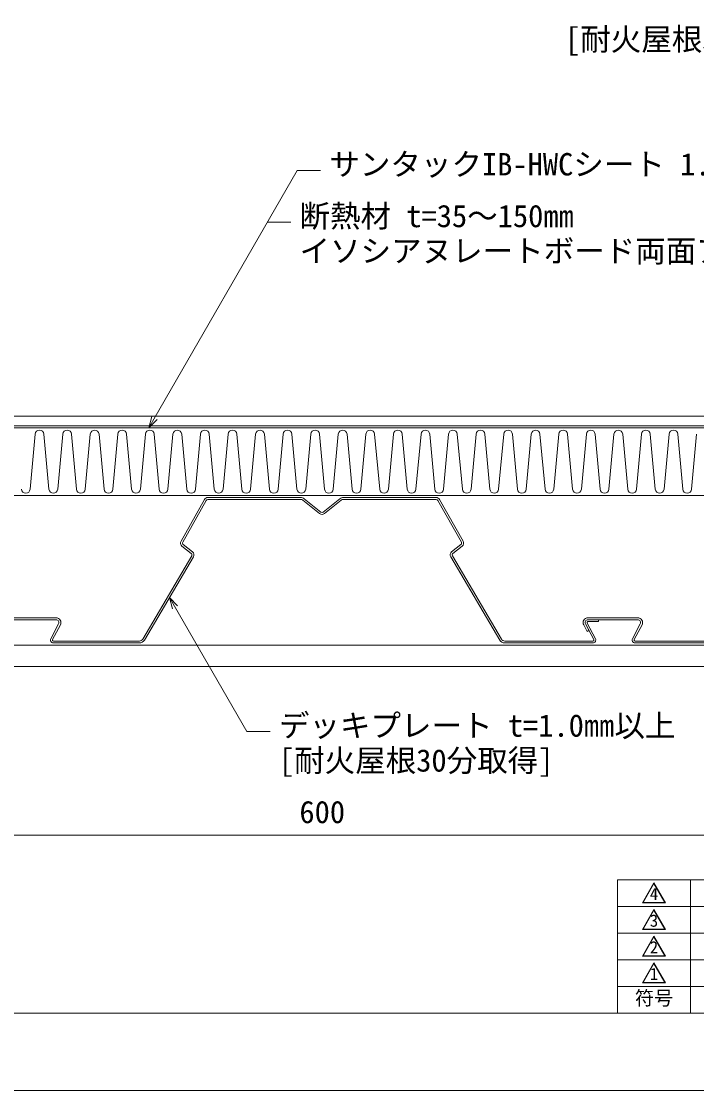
# Model space of a CAD drawing. Units: millimetres, scale not verified. Extents: x -840 to 840, y -594 to 594.
# Drawn here: x -220 to 128, y -594 to -43 of the extents above; entities that cross this region are included whole.
import ezdxf
from ezdxf.enums import TextEntityAlignment as Align

# ---------------------------------------------------------------- set-up
doc = ezdxf.new("R2010")
doc.units = ezdxf.units.MM
doc.header["$LTSCALE"] = 2
for name, color, linetype, lineweight in [('0-0_輪郭線', 2, 'Continuous', 9), ('0-1_図面枠', 7, 'Continuous', 9), ('0-2_タイトル文字', 5, 'Continuous', 9), ('0-3_表題欄', 7, 'Continuous', 9), ('0-4_0', 7, 'Continuous', 9), ('0-6_断熱材', 4, 'Continuous', 9), ('0-7_鋼材(C型・H鋼ｅｔｃ)', 7, 'Continuous', 9), ('0-8_寸法線', 7, 'Continuous', 9), ('0-9_基準線(IBｼｰﾄ)', 7, 'Continuous', 9), ('0-F_鋼材(受け鋼鈑)', 7, 'Continuous', 9)]:
    doc.layers.add(name, color=color, linetype=linetype, lineweight=lineweight)
doc.styles.add('ＭＳ ゴシック', font='')
doc.styles.get('ＭＳ ゴシック').set_extended_font_data('MS Gothic')

# ---------------------------------------------------------------- blocks, each defined once
blk = doc.blocks.new('囲い文字1')
at = {"layer": '0-2_タイトル文字'}
for p, q in [((-0.193, -22.263), (-0.309, -22.263)), ((0.038, -21.863), (-0.078, -21.863)), ((0.269, -21.463), (0.153, -21.463)), ((0.5, -21.063), (0.384, -21.063)), ((0.731, -20.663), (0.615, -20.663)), ((0.934, -20.263), (0.846, -20.263)), ((1.022, -20.263), (0.934, -20.263)), ((1.253, -20.663), (1.137, -20.663)), ((1.484, -21.063), (1.368, -21.063)), ((1.715, -21.463), (1.599, -21.463)), ((1.946, -21.863), (1.83, -21.863)), ((2.177, -22.263), (2.061, -22.263)), ((-2.041, -25.463), (-2.156, -25.463)), ((-1.81, -25.063), (-1.925, -25.063)), ((-1.579, -24.663), (-1.694, -24.663)), ((-1.348, -24.263), (-1.463, -24.263)), ((-1.117, -23.863), (-1.232, -23.863)), ((-0.886, -23.463), (-1.001, -23.463)), ((-0.655, -23.063), (-0.77, -23.063)), ((-0.424, -22.663), (-0.539, -22.663)), ((2.408, -22.663), (2.292, -22.663)), ((2.638, -23.063), (2.523, -23.063)), ((2.869, -23.463), (2.754, -23.463)), ((3.1, -23.863), (2.985, -23.863)), ((3.331, -24.263), (3.216, -24.263)), ((3.562, -24.663), (3.447, -24.663)), ((3.793, -25.063), (3.678, -25.063)), ((4.024, -25.463), (3.909, -25.463)), ((-2.272, -25.863), (-2.387, -25.863)), ((4.255, -25.863), (4.14, -25.863))]:
    blk.add_line(p, q, dxfattribs=at)
for points in [[(-2.329, -25.963), (0.934, -20.311), (0.934, -20.111), (-2.502, -26.063)], [(0.934, -20.311), (4.197, -25.963), (4.37, -26.063), (0.934, -20.111)], [(4.197, -25.963), (-2.329, -25.963), (-2.502, -26.063), (4.37, -26.063)]]:
    blk.add_lwpolyline(points, close=True, dxfattribs=at)
at = {"layer": '0-2_タイトル文字', "style": 'ＭＳ ゴシック'}
blk.add_text('1', height=3.651, dxfattribs=at).set_placement((-0.301, -26.315), align=Align.BOTTOM_LEFT)
blk = doc.blocks.new('U51')
at = {"layer": '0-4_0', "xscale": 3.446988, "yscale": 3.446988}
blk.add_blockref('囲い文字1', (8.327, 89.667), dxfattribs=at)
blk = doc.blocks.new('囲い文字2')
at = {"layer": '0-2_タイトル文字'}
for p, q in [((-14.384, 35.416), (-14.5, 35.416)), ((-14.153, 35.816), (-14.269, 35.816)), ((-13.922, 36.216), (-14.038, 36.216)), ((-13.691, 36.616), (-13.807, 36.616)), ((-13.488, 37.016), (-13.576, 37.016)), ((-13.4, 37.016), (-13.488, 37.016)), ((-13.169, 36.616), (-13.285, 36.616)), ((-12.938, 36.216), (-13.054, 36.216)), ((-12.707, 35.816), (-12.823, 35.816)), ((-12.477, 35.416), (-12.592, 35.416)), ((-16.232, 32.216), (-16.347, 32.216)), ((-16.001, 32.616), (-16.116, 32.616)), ((-15.77, 33.016), (-15.885, 33.016)), ((-15.539, 33.416), (-15.654, 33.416)), ((-15.308, 33.816), (-15.424, 33.816)), ((-15.077, 34.216), (-15.193, 34.216)), ((-14.846, 34.616), (-14.962, 34.616)), ((-14.615, 35.016), (-14.731, 35.016)), ((-12.246, 35.016), (-12.361, 35.016)), ((-12.015, 34.616), (-12.13, 34.616)), ((-11.784, 34.216), (-11.899, 34.216)), ((-11.553, 33.816), (-11.668, 33.816)), ((-11.322, 33.416), (-11.437, 33.416)), ((-11.091, 33.016), (-11.206, 33.016)), ((-10.86, 32.616), (-10.975, 32.616)), ((-10.629, 32.216), (-10.745, 32.216)), ((-16.694, 31.416), (-16.809, 31.416)), ((-16.463, 31.816), (-16.578, 31.816)), ((-10.398, 31.816), (-10.514, 31.816)), ((-10.167, 31.416), (-10.283, 31.416))]:
    blk.add_line(p, q, dxfattribs=at)
for points in [[(-16.751, 31.316), (-13.488, 36.968), (-13.488, 37.168), (-16.925, 31.216)], [(-13.488, 36.968), (-10.225, 31.316), (-10.052, 31.216), (-13.488, 37.168)], [(-10.225, 31.316), (-16.751, 31.316), (-16.925, 31.216), (-10.052, 31.216)]]:
    blk.add_lwpolyline(points, close=True, dxfattribs=at)
at = {"layer": '0-2_タイトル文字', "style": 'ＭＳ ゴシック'}
blk.add_text('2', height=3.651, dxfattribs=at).set_placement((-14.724, 30.963), align=Align.BOTTOM_LEFT)
blk = doc.blocks.new('U52')
at = {"layer": '0-4_0', "xscale": 3.446988, "yscale": 3.446988}
blk.add_blockref('囲い文字2', (58.041, -107.772), dxfattribs=at)
blk = doc.blocks.new('囲い文字3')
at = {"layer": '0-2_タイトル文字'}
for p, q in [((-5.476, 19.4), (-5.592, 19.4)), ((-5.245, 19.8), (-5.361, 19.8)), ((-5.042, 20.2), (-5.13, 20.2)), ((-4.954, 20.2), (-5.042, 20.2)), ((-4.723, 19.8), (-4.839, 19.8)), ((-4.492, 19.4), (-4.608, 19.4)), ((-7.324, 16.2), (-7.439, 16.2)), ((-7.093, 16.6), (-7.208, 16.6)), ((-6.862, 17), (-6.977, 17)), ((-6.631, 17.4), (-6.746, 17.4)), ((-6.4, 17.8), (-6.515, 17.8)), ((-6.169, 18.2), (-6.284, 18.2)), ((-5.938, 18.6), (-6.054, 18.6)), ((-5.707, 19), (-5.823, 19)), ((-4.261, 19), (-4.377, 19)), ((-4.03, 18.6), (-4.146, 18.6)), ((-3.799, 18.2), (-3.915, 18.2)), ((-3.568, 17.8), (-3.684, 17.8)), ((-3.337, 17.4), (-3.453, 17.4)), ((-3.107, 17), (-3.222, 17)), ((-2.876, 16.6), (-2.991, 16.6)), ((-2.645, 16.2), (-2.76, 16.2)), ((-8.247, 14.6), (-8.363, 14.6)), ((-8.017, 15), (-8.132, 15)), ((-7.786, 15.4), (-7.901, 15.4)), ((-7.555, 15.8), (-7.67, 15.8)), ((-2.414, 15.8), (-2.529, 15.8)), ((-2.183, 15.4), (-2.298, 15.4)), ((-1.952, 15), (-2.067, 15)), ((-1.721, 14.6), (-1.836, 14.6))]:
    blk.add_line(p, q, dxfattribs=at)
for points in [[(-8.305, 14.5), (-5.042, 20.152), (-5.042, 20.352), (-8.478, 14.4)], [(-5.042, 20.152), (-1.779, 14.5), (-1.605, 14.4), (-5.042, 20.352)], [(-1.779, 14.5), (-8.305, 14.5), (-8.478, 14.4), (-1.605, 14.4)]]:
    blk.add_lwpolyline(points, close=True, dxfattribs=at)
at = {"layer": '0-2_タイトル文字', "style": 'ＭＳ ゴシック'}
blk.add_text('3', height=3.651, dxfattribs=at).set_placement((-6.277, 14.147), align=Align.BOTTOM_LEFT)
blk = doc.blocks.new('U53')
at = {"layer": '0-4_0', "xscale": 3.446988, "yscale": 3.446988}
blk.add_blockref('囲い文字3', (28.926, -49.807), dxfattribs=at)
blk = doc.blocks.new('囲い文字4')
at = {"layer": '0-2_タイトル文字'}
for p, q in [((-5.662, 16.376), (-5.75, 16.376)), ((-5.574, 16.376), (-5.662, 16.376)), ((-7.482, 13.176), (-7.597, 13.176)), ((-7.251, 13.576), (-7.366, 13.576)), ((-7.02, 13.976), (-7.135, 13.976)), ((-6.789, 14.376), (-6.904, 14.376)), ((-6.558, 14.776), (-6.673, 14.776)), ((-6.327, 15.176), (-6.442, 15.176)), ((-6.096, 15.576), (-6.211, 15.576)), ((-5.865, 15.976), (-5.981, 15.976)), ((-5.343, 15.976), (-5.458, 15.976)), ((-5.112, 15.576), (-5.227, 15.576)), ((-4.881, 15.176), (-4.997, 15.176)), ((-4.65, 14.776), (-4.766, 14.776)), ((-4.419, 14.376), (-4.535, 14.376)), ((-4.188, 13.976), (-4.304, 13.976)), ((-3.957, 13.576), (-4.073, 13.576)), ((-3.726, 13.176), (-3.842, 13.176)), ((-8.867, 10.776), (-8.983, 10.776)), ((-8.636, 11.176), (-8.752, 11.176)), ((-8.405, 11.576), (-8.521, 11.576)), ((-8.174, 11.976), (-8.29, 11.976)), ((-7.944, 12.376), (-8.059, 12.376)), ((-7.713, 12.776), (-7.828, 12.776)), ((-3.495, 12.776), (-3.611, 12.776)), ((-3.264, 12.376), (-3.38, 12.376)), ((-3.034, 11.976), (-3.149, 11.976)), ((-2.803, 11.576), (-2.918, 11.576)), ((-2.572, 11.176), (-2.687, 11.176)), ((-2.341, 10.776), (-2.456, 10.776))]:
    blk.add_line(p, q, dxfattribs=at)
for points in [[(-8.925, 10.676), (-5.662, 16.328), (-5.662, 16.528), (-9.098, 10.576)], [(-5.662, 16.328), (-2.398, 10.676), (-2.225, 10.576), (-5.662, 16.528)], [(-2.398, 10.676), (-8.925, 10.676), (-9.098, 10.576), (-2.225, 10.576)]]:
    blk.add_lwpolyline(points, close=True, dxfattribs=at)
at = {"layer": '0-2_タイトル文字', "style": 'ＭＳ ゴシック'}
blk.add_text('4', height=3.651, dxfattribs=at).set_placement((-6.897, 10.323), align=Align.BOTTOM_LEFT)
blk = doc.blocks.new('U54')
at = {"layer": '0-4_0', "xscale": 3.446988, "yscale": 3.446988}
blk.add_blockref('囲い文字4', (31.063, -36.626), dxfattribs=at)
blk = doc.blocks.new('T26')
at = {"layer": '0-3_表題欄'}
for p, q in [((0, 137.5), (900, 137.5)), ((0, 0), (0, 137.5)), ((75, 0), (75, 137.5)), ((175, 0), (175, 137.5)), ((250, 0), (250, 137.5)), ((900, 0), (900, 137.5)), ((0, 110), (900, 110)), ((0, 82.5), (900, 82.5)), ((0, 55), (900, 55)), ((0, 27.5), (900, 27.5)), ((0, 0), (900, 0))]:
    blk.add_line(p, q, dxfattribs=at)
for name, p in [('U54', (25.953, 113.75)), ('U53', (25.953, 86.25)), ('U52', (25.953, 58.75)), ('U51', (25.953, 31.25))]:
    blk.add_blockref(name, p, dxfattribs=at)
at = {"layer": '0-3_表題欄', "style": 'ＭＳ ゴシック'}
for s, p in [('符号', (17.895, 3.902)), ('日付', (104.172, 4.044)), ('訂正者', (183.145, 3.939)), ('訂正概要', (535.895, 3.977))]:
    blk.add_text(s, height=14.43, dxfattribs=at).set_placement(p, align=Align.BOTTOM_LEFT)

msp = doc.modelspace()

# ---------------------------------------------------------------- linework, layer by layer
at = {"layer": '0-0_輪郭線'}
msp.add_lwpolyline([(800, 554), (-800, 554), (-800, -554), (800, -554)], close=True, dxfattribs=at)
at = {"layer": '0-1_図面枠'}
msp.add_lwpolyline([(840, -594), (840, 594), (-840, 594), (-840, -594)], close=True, dxfattribs=at)
at = {"layer": '0-6_断熱材', "color": 7}
for p, q in [((-664.956, -252.215), (535.044, -252.215)), ((535.044, -287.215), (-664.956, -287.215))]:
    msp.add_line(p, q, dxfattribs=at)
at = {"layer": '0-6_断熱材'}
for p, q in [((-212.911, -255.481), (-215.511, -283.949)), ((-208.404, -255.481), (-205.803, -283.949)), ((-198.696, -255.481), (-201.296, -283.949)), ((-194.189, -255.481), (-191.588, -283.949)), ((-184.481, -255.481), (-187.082, -283.949)), ((-179.974, -255.481), (-177.374, -283.949)), ((-170.266, -255.481), (-172.867, -283.949)), ((-165.759, -255.481), (-163.159, -283.949)), ((-156.052, -255.481), (-158.652, -283.949)), ((-151.545, -255.481), (-148.944, -283.949)), ((-141.837, -255.481), (-144.437, -283.949)), ((-137.33, -255.481), (-134.729, -283.949)), ((-127.622, -255.481), (-130.223, -283.949)), ((-123.115, -255.481), (-120.515, -283.949)), ((-113.407, -255.481), (-116.008, -283.949)), ((-108.9, -255.481), (-106.3, -283.949)), ((-99.193, -255.481), (-101.793, -283.949)), ((-94.686, -255.481), (-92.085, -283.949)), ((-84.978, -255.481), (-87.578, -283.949)), ((-80.471, -255.481), (-77.871, -283.949)), ((-70.763, -255.481), (-73.364, -283.949)), ((-66.256, -255.481), (-63.656, -283.949)), ((-56.548, -255.481), (-59.149, -283.949)), ((-52.042, -255.481), (-49.441, -283.949)), ((-42.334, -255.481), (-44.934, -283.949)), ((-37.827, -255.481), (-35.226, -283.949)), ((-28.119, -255.481), (-30.719, -283.949)), ((-23.612, -255.481), (-21.012, -283.949)), ((-13.904, -255.481), (-16.505, -283.949)), ((-9.397, -255.481), (-6.797, -283.949)), ((0.311, -255.481), (-2.29, -283.949)), ((4.817, -255.481), (7.418, -283.949)), ((14.525, -255.481), (11.925, -283.949)), ((19.032, -255.481), (21.633, -283.949)), ((28.74, -255.481), (26.139, -283.949)), ((33.247, -255.481), (35.847, -283.949)), ((42.955, -255.481), (40.354, -283.949)), ((47.462, -255.481), (50.062, -283.949)), ((57.169, -255.481), (54.569, -283.949)), ((61.676, -255.481), (64.277, -283.949)), ((71.384, -255.481), (68.784, -283.949)), ((75.891, -255.481), (78.492, -283.949)), ((85.599, -255.481), (82.998, -283.949)), ((90.106, -255.481), (92.706, -283.949)), ((99.814, -255.481), (97.213, -283.949)), ((104.321, -255.481), (106.921, -283.949)), ((114.028, -255.481), (111.428, -283.949)), ((118.535, -255.481), (121.136, -283.949)), ((128.243, -255.481), (125.643, -283.949))]:
    msp.add_line(p, q, dxfattribs=at)
for centre, start, end in [((-210.657, -255.692), 5.35135, 174.64865), ((-196.442, -255.692), 5.35135, 174.64865), ((-182.228, -255.692), 5.35135, 174.64865), ((-168.013, -255.692), 5.35135, 174.64865), ((-153.798, -255.692), 5.35135, 174.64865), ((-139.583, -255.692), 5.35135, 174.64865), ((-125.369, -255.692), 5.35135, 174.64865), ((-111.154, -255.692), 5.35135, 174.64865), ((-96.939, -255.692), 5.35135, 174.64865), ((-82.724, -255.692), 5.35135, 174.64865), ((-68.51, -255.692), 5.35135, 174.64865), ((-54.295, -255.692), 5.35135, 174.64865), ((-40.08, -255.692), 5.35135, 174.64865), ((-25.866, -255.692), 5.35135, 174.64865), ((-11.651, -255.692), 5.35135, 174.64865), ((2.564, -255.692), 5.35135, 174.64865), ((16.779, -255.692), 5.35135, 174.64865), ((30.993, -255.692), 5.35135, 174.64865), ((45.208, -255.692), 5.35135, 174.64865), ((59.423, -255.692), 5.35135, 174.64865), ((73.638, -255.692), 5.35135, 174.64865), ((87.852, -255.692), 5.35135, 174.64865), ((102.067, -255.692), 5.35135, 174.64865), ((116.282, -255.692), 5.35135, 174.64865), ((-217.764, -283.738), 185.35135, 354.64865), ((-203.55, -283.738), 185.35135, 354.64865), ((-189.335, -283.738), 185.35135, 354.64865), ((-175.12, -283.738), 185.35135, 354.64865), ((-160.906, -283.738), 185.35135, 354.64865), ((-146.691, -283.738), 185.35135, 354.64865), ((-132.476, -283.738), 185.35135, 354.64865), ((-118.261, -283.738), 185.35135, 354.64865), ((-104.047, -283.738), 185.35135, 354.64865), ((-89.832, -283.738), 185.35135, 354.64865), ((-75.617, -283.738), 185.35135, 354.64865), ((-61.402, -283.738), 185.35135, 354.64865), ((-47.188, -283.738), 185.35135, 354.64865), ((-32.973, -283.738), 185.35135, 354.64865), ((-18.758, -283.738), 185.35135, 354.64865), ((-4.543, -283.738), 185.35135, 354.64865), ((9.671, -283.738), 185.35135, 354.64865), ((23.886, -283.738), 185.35135, 354.64865), ((38.101, -283.738), 185.35135, 354.64865), ((52.316, -283.738), 185.35135, 354.64865), ((66.53, -283.738), 185.35135, 354.64865), ((80.745, -283.738), 185.35135, 354.64865), ((94.96, -283.738), 185.35135, 354.64865), ((109.174, -283.738), 185.35135, 354.64865), ((123.389, -283.738), 185.35135, 354.64865)]:
    msp.add_arc(centre, 2.263, start, end, dxfattribs=at)
at = {"layer": '0-7_鋼材(C型・H鋼ｅｔｃ)'}
for p, q in [((535.044, -364.317), (-664.956, -364.317)), ((535.044, -375.317), (-664.956, -375.317))]:
    msp.add_line(p, q, dxfattribs=at)
at = {"layer": '0-8_寸法線'}
for p, q in [((-93.103, -146.245), (-81.103, -146.245)), ((-143.659, -339.792), (-103.737, -408.939)), ((-103.737, -408.939), (-91.737, -408.939)), ((-357.8, -462.355), (228.2, -462.355))]:
    msp.add_line(p, q, dxfattribs=at)
for points in [[(-154.284, -252.215), (-77.707, -119.577), (-65.707, -119.577)], [(-150.042, -247.972), (-154.284, -252.215), (-152.731, -246.419)], [(-139.416, -344.034), (-143.659, -339.792), (-142.106, -345.587)]]:
    msp.add_lwpolyline(points, dxfattribs=at)
at = {"layer": '0-9_基準線(IBｼｰﾄ)'}
for p, q in [((-309.716, -246.215), (535.044, -246.215)), ((-311.055, -251.215), (535.044, -251.215))]:
    msp.add_line(p, q, dxfattribs=at)
at = {"layer": '0-F_鋼材(受け鋼鈑)'}
for p, q in [((-137.691, -310.724), (-125.53, -289.23)), ((-124.66, -289.722), (-136.821, -311.216)), ((-123.79, -288.215), (-76.022, -288.215)), ((-76.022, -289.215), (-123.79, -289.215)), ((-66.205, -296.507), (-74.772, -289.653)), ((-74.148, -288.872), (-65.581, -295.726)), ((-64.331, -295.726), (-55.764, -288.872)), ((-55.139, -289.653), (-63.707, -296.507)), ((-53.89, -288.215), (-6.122, -288.215)), ((-6.122, -289.215), (-53.89, -289.215)), ((6.909, -311.216), (-5.252, -289.722)), ((-4.382, -289.23), (7.779, -310.724)), ((-132.424, -317.048), (-137.191, -313.278)), ((-136.571, -312.493), (-131.804, -316.264)), ((1.892, -316.264), (6.659, -312.493)), ((7.279, -313.278), (2.512, -317.048)), ((-157.447, -361.23), (-132.183, -318.34)), ((-131.322, -318.847), (-156.586, -361.738)), ((26.674, -361.738), (1.409, -318.847)), ((2.271, -318.34), (27.535, -361.23)), ((-227.788, -350.215), (-202.124, -350.215)), ((-202.124, -351.215), (-227.788, -351.215)), ((72.212, -350.215), (97.876, -350.215)), ((97.876, -351.215), (72.212, -351.215)), ((-204.836, -361.011), (-200.804, -353.426)), ((-199.923, -353.9), (-203.953, -361.48)), ((75.174, -361.48), (70.888, -353.419)), ((71.772, -352.952), (76.057, -361.011)), ((95.164, -361.011), (99.196, -353.426)), ((100.077, -353.9), (96.047, -361.48)), ((-203.512, -362.215), (-159.171, -362.215)), ((-159.171, -363.215), (-203.512, -363.215)), ((29.259, -362.215), (74.732, -362.215)), ((74.732, -363.215), (29.259, -363.215)), ((96.488, -362.215), (140.829, -362.215)), ((140.829, -363.215), (96.488, -363.215))]:
    msp.add_line(p, q, dxfattribs=at)
for points in [[(72.212, -351.215), (77.716, -351.215), (77.716, -352.215), (72.212, -352.215)], [(70.891, -353.426), (72.69, -356.809), (71.807, -357.278), (70.005, -353.889)]]:
    msp.add_lwpolyline(points, dxfattribs=at)
for centre, radius, start, end in [((-123.79, -290.215), 2, 90, 150.5), ((-123.79, -290.215), 1, 90, 150.5), ((-76.022, -291.215), 3, 51.33973, 90), ((-76.022, -291.215), 2, 51.33973, 90), ((-53.89, -291.215), 3, 90, 128.65927), ((-53.89, -291.215), 2, 90, 128.65927), ((-6.122, -290.215), 2, 29.5, 90), ((-6.122, -290.215), 1, 29.5, 90), ((-64.956, -294.945), 2, 231.33973, 308.65927), ((-64.956, -294.945), 1, 231.33973, 308.65927), ((-135.95, -311.709), 2, 150.5, 231.65688), ((-135.95, -311.709), 1, 150.5, 231.65688), ((6.038, -311.709), 1, 308.34312, 29.5), ((6.038, -311.709), 2, 308.34312, 29.5), ((-133.045, -317.832), 1, 329.5, 51.65688), ((-133.045, -317.832), 2, 329.5, 51.65688), ((3.133, -317.832), 2, 128.34312, 210.5), ((3.133, -317.832), 1, 128.34312, 210.5), ((-202.124, -352.715), 2.5, 331.70051, 90), ((-202.124, -352.715), 1.5, 331.70051, 90), ((72.212, -352.715), 2.5, 90, 208), ((72.212, -352.715), 1.5, 90, 208), ((72.212, -352.715), 1.5, 90, 208.29949), ((72.212, -352.715), 0.5, 90, 208.29949), ((97.876, -352.715), 2.5, 331.70051, 90), ((97.876, -352.715), 1.5, 331.70051, 90), ((-203.512, -361.715), 1.5, 152, 270), ((-203.512, -361.715), 0.5, 152, 270), ((-159.171, -360.215), 2, 270, 329.5), ((-159.171, -360.215), 3, 270, 329.5), ((29.259, -360.215), 3, 210.5, 270), ((29.259, -360.215), 2, 210.5, 270), ((74.732, -361.715), 1.5, 270, 28), ((74.732, -361.715), 0.5, 270, 28), ((96.488, -361.715), 1.5, 152, 270), ((96.488, -361.715), 0.5, 152, 270)]:
    msp.add_arc(centre, radius, start, end, dxfattribs=at)

# ---------------------------------------------------------------- block references
at = {"layer": '0-3_表題欄', "xscale": 0.5, "yscale": 0.5}
msp.add_blockref('T26', (87.5, -554), dxfattribs=at)

# ---------------------------------------------------------------- texts
at = {"layer": '0-2_タイトル文字', "color": 7, "style": 'ＭＳ ゴシック'}
for s, p in [('[耐火屋根30分取得]', (60.37, -61.165)), ('サンタックIB-HWCシート 1.5㎜', (-61.166, -125.636)), ('断熱材 t=35～150㎜', (-76.563, -152.304)), ('イソシアヌレートボード両面アルミ面材付き', (-76.563, -170.304)), ('デッキプレート t=1.0㎜以上', (-87.196, -414.998)), ('[耐火屋根30分取得]', (-87.196, -432.998))]:
    msp.add_text(s, height=11.54, dxfattribs=at).set_placement(p, align=Align.BOTTOM_LEFT)
at = {"layer": '0-8_寸法線', "style": 'ＭＳ ゴシック'}
msp.add_text('600', height=11.54, dxfattribs=at).set_placement((-76.62, -459.575), align=Align.BOTTOM_LEFT)

doc.saveas('drawing.dxf')
